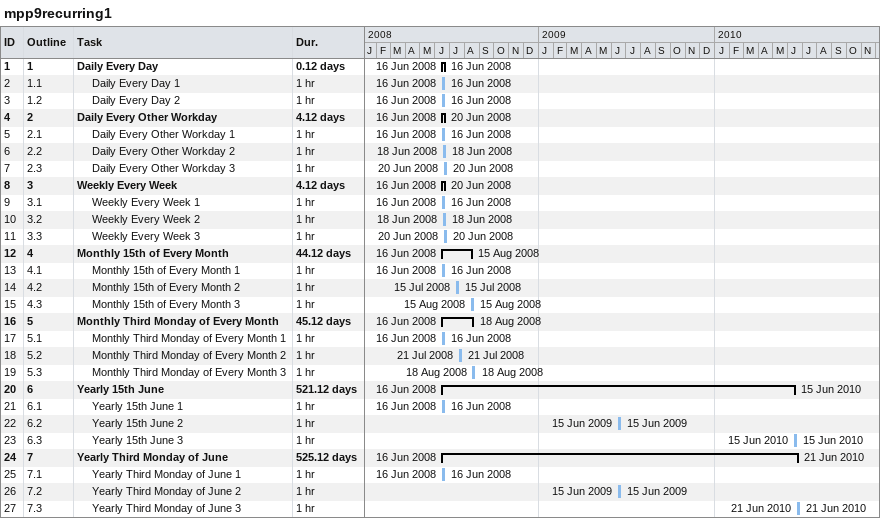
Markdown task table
mpp9recurring1

| ID | WBS | Task | Duration | Start | Finish |
|---|---|---|---|---|---|
| 1 | 1 | **Daily Every Day** | 0.12d | 2008-06-16 | 2008-06-16 |
| 2 | 1.1 | Daily Every Day 1 | 1h | 2008-06-16 | 2008-06-16 |
| 3 | 1.2 | Daily Every Day 2 | 1h | 2008-06-16 | 2008-06-16 |
| 4 | 2 | **Daily Every Other Workday** | 4.12d | 2008-06-16 | 2008-06-20 |
| 5 | 2.1 | Daily Every Other Workday 1 | 1h | 2008-06-16 | 2008-06-16 |
| 6 | 2.2 | Daily Every Other Workday 2 | 1h | 2008-06-18 | 2008-06-18 |
| 7 | 2.3 | Daily Every Other Workday 3 | 1h | 2008-06-20 | 2008-06-20 |
| 8 | 3 | **Weekly Every Week** | 4.12d | 2008-06-16 | 2008-06-20 |
| 9 | 3.1 | Weekly Every Week 1 | 1h | 2008-06-16 | 2008-06-16 |
| 10 | 3.2 | Weekly Every Week 2 | 1h | 2008-06-18 | 2008-06-18 |
| 11 | 3.3 | Weekly Every Week 3 | 1h | 2008-06-20 | 2008-06-20 |
| 12 | 4 | **Monthly 15th of Every Month** | 44.12d | 2008-06-16 | 2008-08-15 |
| 13 | 4.1 | Monthly 15th of Every Month 1 | 1h | 2008-06-16 | 2008-06-16 |
| 14 | 4.2 | Monthly 15th of Every Month 2 | 1h | 2008-07-15 | 2008-07-15 |
| 15 | 4.3 | Monthly 15th of Every Month 3 | 1h | 2008-08-15 | 2008-08-15 |
| 16 | 5 | **Monthly Third Monday of Every Month** | 45.12d | 2008-06-16 | 2008-08-18 |
| 17 | 5.1 | Monthly Third Monday of Every Month 1 | 1h | 2008-06-16 | 2008-06-16 |
| 18 | 5.2 | Monthly Third Monday of Every Month 2 | 1h | 2008-07-21 | 2008-07-21 |
| 19 | 5.3 | Monthly Third Monday of Every Month 3 | 1h | 2008-08-18 | 2008-08-18 |
| 20 | 6 | **Yearly 15th June** | 521.12d | 2008-06-16 | 2010-06-15 |
| 21 | 6.1 | Yearly 15th June 1 | 1h | 2008-06-16 | 2008-06-16 |
| 22 | 6.2 | Yearly 15th June 2 | 1h | 2009-06-15 | 2009-06-15 |
| 23 | 6.3 | Yearly 15th June 3 | 1h | 2010-06-15 | 2010-06-15 |
| 24 | 7 | **Yearly Third Monday of June** | 525.12d | 2008-06-16 | 2010-06-21 |
| 25 | 7.1 | Yearly Third Monday of June 1 | 1h | 2008-06-16 | 2008-06-16 |
| 26 | 7.2 | Yearly Third Monday of June 2 | 1h | 2009-06-15 | 2009-06-15 |
| 27 | 7.3 | Yearly Third Monday of June 3 | 1h | 2010-06-21 | 2010-06-21 |
